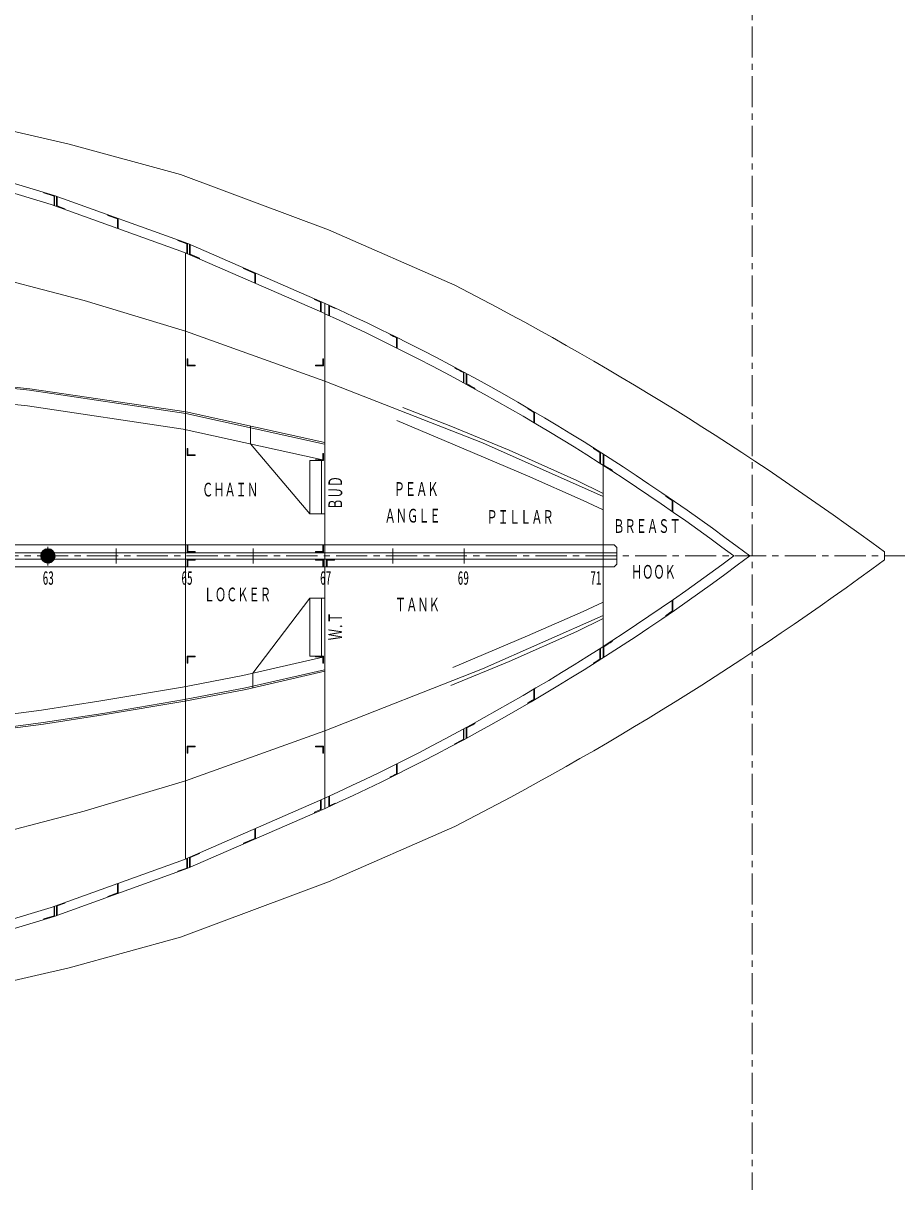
# Model space of a CAD drawing. Units: millimetres, scale not verified. Extents: x -28714 to 28714, y -20310 to 20310.
# Drawn here: x 14583 to 21591, y -15229 to -5866 of the extents above; entities that cross this region are included whole.
import ezdxf
from ezdxf.enums import TextEntityAlignment as Align

# ---------------------------------------------------------------- set-up
doc = ezdxf.new("R2010")
doc.units = ezdxf.units.MM
doc.header["$LTSCALE"] = 50
doc.linetypes.add('CHAIN1', pattern=[8, 5, -1, 1, -1])
for name, color, linetype, lineweight in [('0-0_0', 3, 'Continuous', 18), ('0-1', 4, 'CHAIN1', 18), ('0-2_寸法', 2, 'Continuous', 18)]:
    doc.layers.add(name, color=color, linetype=linetype, lineweight=lineweight)
doc.styles.add('ＭＳ ゴシック', font='')
doc.styles.get('ＭＳ ゴシック').set_extended_font_data('MS Gothic')

msp = doc.modelspace()

# ---------------------------------------------------------------- linework, layer by layer
at = {"layer": '0-0_0'}
for p, q in [((15842.56, -7080.09), (14951.44, -6835.48)), ((17030.53, -7524), (15842.56, -7080.09)), ((14746.89, -7227.62), (14746.89, -7222.32)), ((14833.78, -7329.71), (14833.78, -7248.73)), ((14847.82, -7334.76), (14847.82, -7253.78)), ((14916.52, -7278.5), (14916.52, -7278.33)), ((14916.52, -7359.48), (14916.52, -7354.08)), ((15260.09, -7407.5), (15260.09, -7402.1)), ((15343.36, -7513.03), (15343.36, -7432.05)), ((18045.81, -7968.54), (17030.53, -7524)), ((15822.16, -7609.7), (15822.16, -7604.31)), ((15899.13, -7714.79), (15899.13, -7631.99)), ((15917.11, -7722.63), (15917.11, -7639.49)), ((15885.03, -12573.96), (15885.03, -7708.64)), ((15997.38, -7757.64), (15997.38, -7752.09)), ((16350.18, -7833.91), (16350.18, -7828.37)), ((16445.36, -7869.88), (16445.36, -7953.01)), ((16920.51, -8077.11), (16920.51, -8083.73)), ((16920.51, -8083.73), (16967.5, -8104.22)), ((16967.5, -8104.22), (16967.5, -8180.73)), ((16972.58, -8099.81), (16972.58, -8182.94)), ((17003.08, -12169.49), (17003.08, -8113.11)), ((17033.58, -8126.94), (17033.58, -8210.72)), ((17038.66, -8134.84), (17038.66, -8213.05)), ((17085.64, -8150.78), (17085.64, -8156.37)), ((17527.5, -8366.92), (17527.5, -8361.26)), ((17577.98, -8391.93), (17577.98, -8471.4)), ((17583.06, -8388.79), (17583.06, -8473.94)), ((18044.7, -8632.64), (18044.7, -8626.88)), ((18113.72, -8669.73), (18113.72, -8750.6)), ((18118.8, -8666.18), (18118.8, -8753.36)), ((18137.34, -8676.73), (18137.34, -8763.45)), ((18142.42, -8679.48), (18142.42, -8760.43)), ((18205.56, -8800.81), (18205.56, -8795.01)), ((18629.94, -8959.66), (18629.94, -8953.78)), ((18685.51, -8986.33), (18685.51, -9074.8)), ((18680.43, -8989.23), (18680.43, -9071.79)), ((16405.82, -9242.96), (16405.82, -9099.88)), ((16405.82, -9242.96), (16882.77, -9803.1)), ((18266.97, -9234.19), (19236.84, -9663.74)), ((19158.36, -9280.39), (19158.36, -9274.38)), ((19209.05, -9312.48), (19209.05, -9397.56)), ((19214.13, -9309.69), (19214.13, -9400.57)), ((19236.84, -10867.98), (19236.84, -9324.16)), ((19236.84, -9324.16), (19236.84, -9414.62)), ((19241.92, -9327.4), (19241.92, -9411.84)), ((19306.89, -9459.8), (19306.89, -9453.74)), ((19739.41, -9662.91), (19739.41, -9656.75)), ((19789.9, -9697.7), (19789.9, -9784.26)), ((19794.98, -9695.04), (19794.98, -9787.79)), ((16975.03, -9803.1), (17003.08, -9803.1)), ((19324.21, -10052.4), (-12307.01, -10052.4)), ((14722.22, -10137.91), (14776.34, -10083.79)), ((14722.73, -10132.9), (14771.34, -10084.3)), ((14723.32, -10141.3), (14779.73, -10084.88)), ((14723.85, -10127.3), (14765.73, -10085.41)), ((14725.91, -10120.75), (14759.18, -10087.48)), ((14727.81, -10141.3), (14779.73, -10089.37)), ((14730.07, -10112.1), (14750.53, -10091.63)), ((14732.3, -10141.3), (14779.73, -10093.87)), ((14736.79, -10141.3), (14779.73, -10098.36)), ((14741.28, -10141.3), (14779.73, -10102.85)), ((14745.77, -10141.3), (14779.73, -10107.34)), ((14750.26, -10141.3), (14779.73, -10111.83)), ((14779.73, -10068.28), (14779.73, -10217.36)), ((14779.73, -10084.88), (14780.92, -10083.7)), ((14779.73, -10089.37), (14785.16, -10083.94)), ((14779.73, -10093.87), (14789.14, -10084.46)), ((14779.73, -10098.36), (14792.88, -10085.21)), ((14779.73, -10102.85), (14796.42, -10086.16)), ((14779.73, -10107.34), (14799.78, -10087.29)), ((14779.73, -10111.83), (14802.98, -10088.58)), ((14779.73, -10116.32), (14806.02, -10090.03)), ((14779.73, -10120.81), (14808.91, -10091.62)), ((14779.73, -10125.3), (14811.68, -10093.35)), ((14779.73, -10129.79), (14814.31, -10095.21)), ((14779.73, -10134.28), (14816.81, -10097.2)), ((14779.73, -10138.77), (14819.18, -10099.31)), ((14781.69, -10141.3), (14821.44, -10101.55)), ((14786.18, -10141.3), (14823.57, -10103.91)), ((14790.67, -10141.3), (14825.57, -10106.4)), ((14795.16, -10141.3), (14827.45, -10109.01)), ((14799.65, -10141.3), (14829.19, -10111.76)), ((15326.29, -10201.88), (15326.29, -10082.8)), ((16426.06, -10201.88), (16426.06, -10082.8)), ((17548.58, -10201.88), (17548.58, -10082.8)), ((18120.84, -10201.88), (18120.84, -10082.8)), ((19324.21, -10052.4), (19346.58, -10074.78)), ((19346.58, -10074.78), (19346.58, -10207.82)), ((21492.94, -10109.55), (21492.94, -10173.05)), ((19346.58, -10115.9), (956.46, -10115.9)), ((19346.58, -10166.7), (956.46, -10166.7)), ((14722.13, -10142.49), (14723.32, -10141.3)), ((14722.38, -10146.73), (14727.81, -10141.3)), ((14722.89, -10150.71), (14732.3, -10141.3)), ((14723.64, -10154.45), (14736.79, -10141.3)), ((14724.59, -10157.99), (14741.28, -10141.3)), ((14725.72, -10161.35), (14745.77, -10141.3)), ((14727.02, -10164.54), (14750.26, -10141.3)), ((14728.46, -10167.58), (14754.75, -10141.3)), ((14730.06, -10170.48), (14759.24, -10141.3)), ((14731.78, -10173.24), (14763.73, -10141.3)), ((14733.65, -10175.87), (14768.22, -10141.3)), ((14735.63, -10178.38), (14772.71, -10141.3)), ((14737.75, -10180.75), (14777.2, -10141.3)), ((14739.98, -10183.01), (14779.73, -10143.26)), ((14742.34, -10185.13), (14779.73, -10147.75)), ((14744.83, -10187.14), (14779.73, -10152.24)), ((14747.44, -10189.02), (14779.73, -10156.73)), ((14750.19, -10190.76), (14779.73, -10161.22)), ((14753.07, -10192.37), (14779.73, -10165.71)), ((14754.75, -10141.3), (14779.73, -10116.32)), ((14756.09, -10193.84), (14779.73, -10170.2)), ((14759.24, -10141.3), (14779.73, -10120.81)), ((14759.26, -10195.16), (14779.73, -10174.69)), ((14762.6, -10196.31), (14779.73, -10179.18)), ((14763.73, -10141.3), (14779.73, -10125.3)), ((14766.12, -10197.28), (14779.73, -10183.67)), ((14768.22, -10141.3), (14779.73, -10129.79)), ((14769.83, -10198.06), (14779.73, -10188.16)), ((14772.71, -10141.3), (14779.73, -10134.28)), ((14773.78, -10198.61), (14779.73, -10192.65)), ((14777.2, -10141.3), (14779.73, -10138.77)), ((14777.98, -10198.89), (14779.73, -10197.14)), ((14779.73, -10143.26), (14781.69, -10141.3)), ((14779.73, -10147.75), (14786.18, -10141.3)), ((14779.73, -10152.24), (14790.67, -10141.3)), ((14779.73, -10156.73), (14795.16, -10141.3)), ((14779.73, -10161.22), (14799.65, -10141.3)), ((14779.73, -10165.71), (14804.14, -10141.3)), ((14779.73, -10170.2), (14808.63, -10141.3)), ((14779.73, -10174.69), (14813.12, -10141.3)), ((14779.73, -10179.18), (14817.61, -10141.3)), ((14779.73, -10183.67), (14822.1, -10141.3)), ((14779.73, -10188.16), (14826.59, -10141.3)), ((14779.73, -10192.65), (14831.08, -10141.3)), ((14779.73, -10197.14), (14835.57, -10141.3)), ((14782.51, -10198.85), (14837.28, -10144.08)), ((14787.46, -10198.39), (14836.83, -10149.02)), ((14792.97, -10197.37), (14835.81, -10154.54)), ((14799.37, -10195.47), (14833.9, -10160.93)), ((14804.14, -10141.3), (14830.8, -10114.64)), ((14807.59, -10191.73), (14830.16, -10169.16)), ((14808.63, -10141.3), (14832.27, -10117.66)), ((14813.12, -10141.3), (14833.59, -10120.83)), ((14817.61, -10141.3), (14834.74, -10124.17)), ((14822.1, -10141.3), (14835.71, -10127.69)), ((14826.59, -10141.3), (14836.49, -10131.4)), ((14831.08, -10141.3), (14837.04, -10135.34)), ((14835.57, -10141.3), (14837.32, -10139.55)), ((19324.21, -10230.2), (-12307.01, -10230.2)), ((19324.21, -10230.2), (19346.58, -10207.82)), ((16424.31, -11083.73), (16882.77, -10479.5)), ((16975.03, -10479.5), (17003.08, -10479.5)), ((19789.9, -10584.9), (19789.9, -10498.34)), ((19794.98, -10587.56), (19794.98, -10494.81)), ((18266.97, -11048.41), (19236.84, -10618.86)), ((19739.41, -10619.69), (19739.41, -10625.85)), ((19306.89, -10822.8), (19306.89, -10828.86)), ((19209.05, -10970.12), (19209.05, -10885.04)), ((19214.13, -10972.91), (19214.13, -10882.03)), ((19236.84, -10958.44), (19236.84, -10867.98)), ((19241.92, -10955.2), (19241.92, -10870.76)), ((19158.36, -11002.21), (19158.36, -11008.22)), ((16424.31, -11083.73), (16424.31, -11201.02)), ((18680.43, -11293.37), (18680.43, -11210.81)), ((18685.51, -11296.27), (18685.51, -11207.8)), ((18629.94, -11322.94), (18629.94, -11328.82)), ((18205.56, -11481.79), (18205.56, -11487.59)), ((18113.72, -11612.87), (18113.72, -11532)), ((18118.8, -11616.42), (18118.8, -11529.24)), ((18137.34, -11605.87), (18137.34, -11519.15)), ((18142.42, -11603.12), (18142.42, -11522.17)), ((18044.7, -11649.96), (18044.7, -11655.72)), ((17577.98, -11890.67), (17577.98, -11811.2)), ((17583.06, -11893.81), (17583.06, -11808.66)), ((17527.5, -11915.68), (17527.5, -11921.34)), ((17033.58, -12155.66), (17033.58, -12071.88)), ((17038.66, -12147.76), (17038.66, -12069.55)), ((16967.5, -12178.38), (16967.5, -12101.87)), ((16972.58, -12182.79), (16972.58, -12099.66)), ((17085.64, -12131.82), (17085.64, -12126.23)), ((16920.51, -12198.87), (16967.5, -12178.38)), ((16920.51, -12205.5), (16920.51, -12198.87)), ((16445.36, -12412.72), (16445.36, -12329.59)), ((16350.18, -12448.69), (16350.18, -12454.23)), ((15997.38, -12524.96), (15997.38, -12530.51)), ((15899.13, -12567.81), (15899.13, -12650.61)), ((15917.11, -12559.97), (15917.11, -12643.11)), ((15822.16, -12672.9), (15822.16, -12678.3)), ((15343.36, -12769.57), (15343.36, -12850.55)), ((15260.09, -12875.1), (15260.09, -12880.5)), ((14833.78, -12952.89), (14833.78, -13033.87)), ((14847.82, -12947.84), (14847.82, -13028.82)), ((14916.52, -12923.12), (14916.52, -12928.52)), ((14916.52, -13004.1), (14916.52, -13004.27)), ((14746.89, -13054.98), (14746.89, -13060.28)), ((15842.56, -13202.51), (14951.44, -13447.12)), ((14951.44, -13447.12), (14183.14, -13623.58))]:
    msp.add_line(p, q, dxfattribs=at)
for points in [[(6980.68, -5972.38), (8187.75, -6043.99), (9283.39, -6138.95), (10390.95, -6275.87), (11497.55, -6441.17), (12596, -6643.67), (13729.23, -6915.5), (14829.97, -7247.36), (15903.57, -7633.59), (17005.41, -8114.13)], [(6976.94, -6048.49), (8182.2, -6120), (9275.42, -6214.74), (10380.64, -6351.37), (11485.01, -6516.34), (12580.19, -6718.24), (13709.33, -6989.09), (14806.05, -7319.74), (15875.41, -7704.44), (17003.08, -8196.25)], [(14951.44, -6835.48), (14183.14, -6659.02), (13571.18, -6554.01)], [(7439.41, -6843.5), (8050.6, -6897.67), (8510.52, -6938.39), (9213.78, -6997.02), (9450.33, -7025.1), (10467.52, -7156.12), (11253.83, -7260.69), (12080.52, -7399.17), (13097.14, -7605.31), (14128.92, -7846.09), (15070.67, -8091.93), (15885.03, -8336.69), (17003.08, -8738.24), (18266.97, -9234.19)], [(14746.89, -7227.62), (14828.7, -7252.28), (14828.7, -7327.89)], [(14852.9, -7255.61), (14852.9, -7331.19), (14916.52, -7354.08)], [(15260.09, -7407.5), (15338.28, -7435.62), (15338.28, -7511.21)], [(15822.16, -7609.7), (15894.05, -7635.57), (15894.05, -7712.57)], [(15922.19, -7641.71), (15922.19, -7719.3), (15997.38, -7752.09)], [(16350.18, -7833.91), (16440.28, -7873.21), (16440.28, -7950.8)], [(17003.08, -9232.17), (15889.4, -8985.49), (14634.79, -8799.18), (13195.78, -8646.68), (11286.32, -8529.72), (9543.52, -8469.96), (8742.06, -8450.68), (7748.23, -8445.79), (6536.93, -8445.79), (5337.16, -8445.79), (4237.92, -8454.81), (3274.66, -8454.81), (2393.85, -8468.42), (1282.32, -8475.15), (338.48, -8478.49), (-784.99, -8476.18), (-1315.07, -8475.21), (-1899.87, -8460.42), (-2462.07, -8446.21), (-3019.71, -8441.85), (-3395.03, -8426.8)], [(17000.33, -9244.57), (15887.09, -8997.99), (14633.19, -8811.79), (13194.72, -8659.34), (11285.71, -8542.41), (9543.15, -8482.65), (8741.87, -8463.38), (7748.2, -8458.49), (6536.93, -8458.49), (5337.21, -8458.49), (4237.97, -8467.51), (3274.75, -8467.51), (2393.98, -8481.12), (1282.38, -8487.85), (338.49, -8491.19), (-785.02, -8488.88), (-1315.24, -8487.91), (-1900.19, -8473.12), (-2462.28, -8458.9), (-3020.01, -8454.55), (-3395.54, -8439.49)], [(16972.87, -9368.57), (15864, -9122.95), (14617.16, -8937.8), (13184.14, -8785.93), (11279.65, -8669.28), (9539.45, -8609.6), (8740.03, -8590.37), (7747.89, -8585.49), (6536.93, -8585.49), (5337.73, -8585.49), (4238.49, -8594.51), (3275.74, -8594.51), (2395.35, -8608.11), (1282.99, -8614.85), (338.58, -8618.19), (-785.28, -8615.88), (-1316.96, -8614.91), (-1903.4, -8600.08), (-2464.38, -8585.89), (-3023.05, -8581.53), (-3400.63, -8566.39)], [(17627.64, -8950.33), (18014.54, -9100.49), (18482.69, -9292.68), (19025.72, -9535.21), (19236.84, -9639.63)], [(19236.84, -9770.77), (19076.12, -9695.27), (18628.67, -9498.34), (18029.41, -9245.52), (17578.81, -9055.42)], [(18029.41, -11037.08), (18628.67, -10784.26), (19076.12, -10587.33), (19236.84, -10511.83)], [(18014.54, -11182.11), (18482.69, -10989.92), (19025.72, -10747.39), (19236.84, -10642.97)], [(5869.89, -11750.3), (9407.07, -11722.57), (9748.19, -11711.92), (10147.64, -11699.45), (10545.22, -11687.03), (11111.26, -11669.36), (11799.83, -11639.77), (12382.88, -11604.88), (13187.52, -11541.08), (13947.33, -11480.84), (14728.02, -11379.02), (15203.64, -11305.29), (15859.3, -11194.28), (16344.54, -11102.08), (16985.3, -10954.69)], [(7439.41, -13439.1), (8050.6, -13384.93), (8510.52, -13344.21), (9213.78, -13285.58), (9450.33, -13257.5), (10467.52, -13126.48), (11253.83, -13021.91), (12080.52, -12883.43), (13097.14, -12677.29), (14128.92, -12436.51), (15070.67, -12190.67), (15885.03, -11945.91), (17003.08, -11544.36), (18266.97, -11048.41)], [(5870.25, -11851.9), (9409.06, -11824.16), (9751.36, -11813.47), (10150.81, -11801), (10548.4, -11788.58), (11115.03, -11770.89), (11805.05, -11741.24), (12389.93, -11706.24), (13195.55, -11642.36), (13957.92, -11581.92), (14742.37, -11479.61), (15219.91, -11405.58), (15877.26, -11294.28), (16365.42, -11201.53), (17000.23, -11055.51)], [(5870.29, -11864.6), (9409.3, -11836.86), (9751.76, -11826.16), (10151.21, -11813.69), (10548.79, -11801.28), (11115.5, -11783.58), (11805.7, -11753.92), (12390.81, -11718.91), (13196.56, -11655.02), (13959.24, -11594.55), (14744.16, -11492.18), (15221.94, -11418.12), (15879.51, -11306.78), (16368.03, -11213.96), (17003.08, -11067.89)], [(6976.94, -14234.11), (8182.2, -14162.61), (9275.42, -14067.86), (10380.64, -13931.23), (11485.01, -13766.26), (12580.19, -13564.36), (13709.33, -13293.51), (14806.05, -12962.86), (15875.41, -12578.16), (17003.08, -12086.36)], [(6980.68, -14310.22), (8187.75, -14238.61), (9283.39, -14143.65), (10390.95, -14006.73), (11497.55, -13841.43), (12596, -13638.93), (13729.23, -13367.1), (14829.97, -13035.24), (15903.57, -12649.01), (17005.41, -12168.47)], [(18045.81, -12314.06), (17030.53, -12758.6), (15842.56, -13202.51)], [(16350.18, -12448.69), (16440.28, -12409.39), (16440.28, -12331.8)], [(15922.19, -12640.89), (15922.19, -12563.3), (15997.38, -12530.51)], [(15822.16, -12672.9), (15894.05, -12647.04), (15894.05, -12570.03)], [(15260.09, -12875.1), (15338.28, -12846.98), (15338.28, -12771.39)], [(14746.89, -13054.98), (14828.7, -13030.32), (14828.7, -12954.71)], [(14852.9, -13026.99), (14852.9, -12951.41), (14916.52, -12928.52)]]:
    msp.add_lwpolyline(points, dxfattribs=at)
for points in [[(15902.81, -8558.67), (15902.81, -8609.4), (15961.23, -8609.4), (15961.23, -8614.48), (15897.73, -8614.48), (15897.73, -8558.67)], [(16985.3, -8558.67), (16985.3, -8609.4), (16926.88, -8609.4), (16926.88, -8614.48), (16990.38, -8614.48), (16990.38, -8558.67)], [(15902.81, -9280.1), (15902.81, -9330.83), (15961.23, -9330.83), (15961.23, -9335.91), (15897.73, -9335.91), (15897.73, -9280.1)], [(16985.3, -9318.71), (16985.3, -9369.44), (16926.88, -9369.44), (16926.88, -9374.52), (16990.38, -9374.52), (16990.38, -9318.71)], [(16882.77, -9803.1), (16882.77, -9374.52), (16975.03, -9374.52), (16975.03, -9803.1)], [(15902.81, -10055.01), (15902.81, -10105.74), (15961.23, -10105.74), (15961.23, -10110.82), (15897.73, -10110.82), (15897.73, -10055.01)], [(16985.3, -10055.01), (16985.3, -10105.74), (16926.88, -10105.74), (16926.88, -10110.82), (16990.38, -10110.82), (16990.38, -10055.01)], [(15902.81, -10227.59), (15902.81, -10176.86), (15961.23, -10176.86), (15961.23, -10171.78), (15897.73, -10171.78), (15897.73, -10227.59)], [(16985.3, -10227.59), (16985.3, -10176.86), (16926.88, -10176.86), (16926.88, -10171.78), (16990.38, -10171.78), (16990.38, -10227.59)], [(17020.86, -10227.59), (17020.86, -10176.86), (17079.28, -10176.86), (17079.28, -10171.78), (17015.78, -10171.78), (17015.78, -10227.59)], [(16882.77, -10479.5), (16882.77, -10946.69), (16975.03, -10946.69), (16975.03, -10479.5)], [(15902.81, -11002.5), (15902.81, -10951.77), (15961.23, -10951.77), (15961.23, -10946.69), (15897.73, -10946.69), (15897.73, -11002.5)], [(16985.3, -11002.5), (16985.3, -10951.77), (16926.88, -10951.77), (16926.88, -10946.69), (16990.38, -10946.69), (16990.38, -11002.5)], [(15902.81, -11723.93), (15902.81, -11673.2), (15961.23, -11673.2), (15961.23, -11668.12), (15897.73, -11668.12), (15897.73, -11723.93)], [(16985.3, -11723.93), (16985.3, -11673.2), (16926.88, -11673.2), (16926.88, -11668.12), (16990.38, -11668.12), (16990.38, -11723.93)]]:
    msp.add_lwpolyline(points, close=True, dxfattribs=at)
msp.add_circle((14779.73, -10141.3), 57.61, dxfattribs=at)
for centre, radius, start, end in [((6537.85, -30342.53), 25160.05, 53.53025, 62.78118), ((9603.25, -24427.11), 17913.83, 52.88955, 65.594), ((9603.25, -24427.11), 17908.74, 65.30382, 65.46916), ((9603.25, -24427.11), 17837.62, 53.21428, 65.49053), ((9603.25, -24427.11), 17908.74, 63.55758, 63.73784), ((9603.25, -24427.11), 17908.74, 61.62678, 61.87747), ((9603.25, -24427.11), 17842.71, 61.17613, 61.40729), ((9603.25, -24427.11), 17908.74, 59.54527, 59.73247), ((9603.25, -24427.11), 17908.74, 57.56283, 57.75477), ((9603.25, -24427.11), 17842.71, 57.05435, 57.3026), ((9603.25, -24427.11), 17908.74, 55.33282, 55.52899), ((9603.25, 4144.51), 17837.62, 294.50947, 306.78572), ((9603.25, 4144.51), 17913.83, 294.406, 307.11045), ((6537.85, 10059.93), 25160.05, 297.21882, 306.46975), ((9603.25, 4144.51), 17908.74, 304.47101, 304.66718), ((9603.25, 4144.51), 17842.71, 302.6974, 302.94565), ((9603.25, 4144.51), 17908.74, 302.24523, 302.43717), ((9603.25, 4144.51), 17908.74, 300.26753, 300.45473), ((9603.25, 4144.51), 17842.71, 298.59271, 298.82387), ((9603.25, 4144.51), 17908.74, 298.12253, 298.37322), ((9603.25, 4144.51), 17908.74, 296.26216, 296.44242), ((9603.25, 4144.51), 17908.74, 294.53084, 294.69618)]:
    msp.add_arc(centre, radius, start, end, dxfattribs=at)
at = {"layer": '0-1'}
for p, q in [((20432.66, 11309.9), (20432.66, -15229.11)), ((22142.93, -10141.3), (-21383.31, -10141.3))]:
    msp.add_line(p, q, dxfattribs=at)

# ---------------------------------------------------------------- texts
at = {"layer": '0-2_寸法', "style": 'ＭＳ ゴシック', "width": 0.6}
for s, p in [('ＢＵＤ', (17174.2, -9769.93)), ('Ｗ.Ｔ', (17174.2, -10818.27))]:
    msp.add_text(s, height=110, rotation=90, dxfattribs=at).set_placement(p, align=Align.BOTTOM_LEFT)
for s, p in [('ＰＥＡＫ', (17554.99, -9692.24)), ('ＣＨＡＩＮ', (16016.79, -9697.34)), ('ＡＮＧＬＥ', (17481.69, -9906.44)), ('ＰＩＬＬＡＲ', (18298.84, -9916.68)), ('ＢＲＥＡＳＴ', (19317.3, -9989.57)), ('63', (14737.91, -10405.52)), ('65', (15851.39, -10405.52)), ('67', (16963.99, -10405.52)), ('69', (18068.43, -10405.52)), ('71', (19132.53, -10404.64)), ('ＨＯＯＫ', (19458.66, -10357.14)), ('ＬＯＣＫＥＲ', (16030.26, -10538.85)), ('ＴＡＮＫ', (17565.2, -10620.45))]:
    msp.add_text(s, height=110, dxfattribs=at).set_placement(p, align=Align.BOTTOM_LEFT)

doc.saveas('drawing.dxf')
